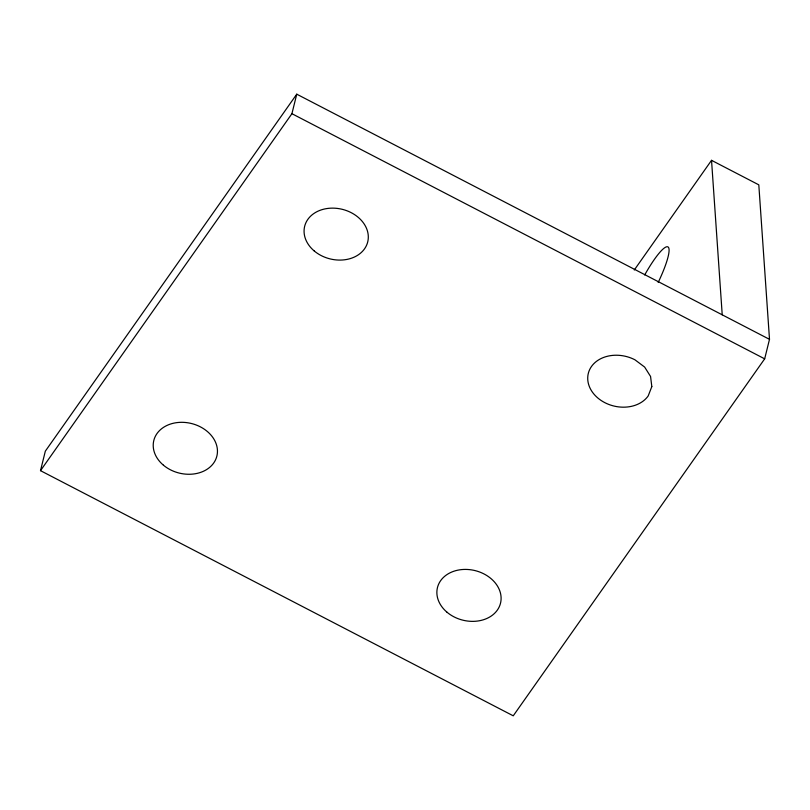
<?xml version="1.0" encoding="UTF-8"?>
<svg xmlns="http://www.w3.org/2000/svg" width="810" height="810" viewBox="0 0 810 810"><rect width="100%" height="100%" fill="white"/><g stroke="black" fill="none" stroke-linecap="round" stroke-linejoin="round"><path stroke-width="1.21" d="M40.5 470.661L45.33 451.16L296.754 94.183L769.5 339.339L764.67 358.84L513.246 715.817L40.5 470.661L291.924 113.694L296.754 94.183M634.281 270.003L711.534 160.329L758.808 184.842L769.5 339.339M291.924 113.694L764.67 358.84M711.534 160.329L722.226 314.827M644.699 274.944A43.315 7.837 -62.6 0 1 667.956 246.918A43.315 7.837 -62.6 0 1 658.186 282.437M651.817 386.603L648.202 395.918A32.491 25.535 13.9 0 1 604.756 402.621A32.491 25.535 13.9 0 1 591.472 366.495A32.491 25.535 13.9 0 1 634.929 359.792L644.628 367.051L650.562 376.458L651.817 386.603M314.28 250.999A32.491 25.535 13.9 0 0 367.487 242.777A32.491 25.535 13.9 0 0 326.794 208.565A32.491 25.535 13.9 0 0 314.28 250.999M163.417 465.173A32.491 25.535 13.9 0 0 216.635 456.962A32.491 25.535 13.9 0 0 175.942 422.749A32.491 25.535 13.9 0 0 163.417 465.173M447.069 612.269A32.491 25.535 13.9 0 0 500.286 604.058A32.491 25.535 13.9 0 0 459.594 569.845A32.491 25.535 13.9 0 0 447.069 612.269"/></g></svg>
